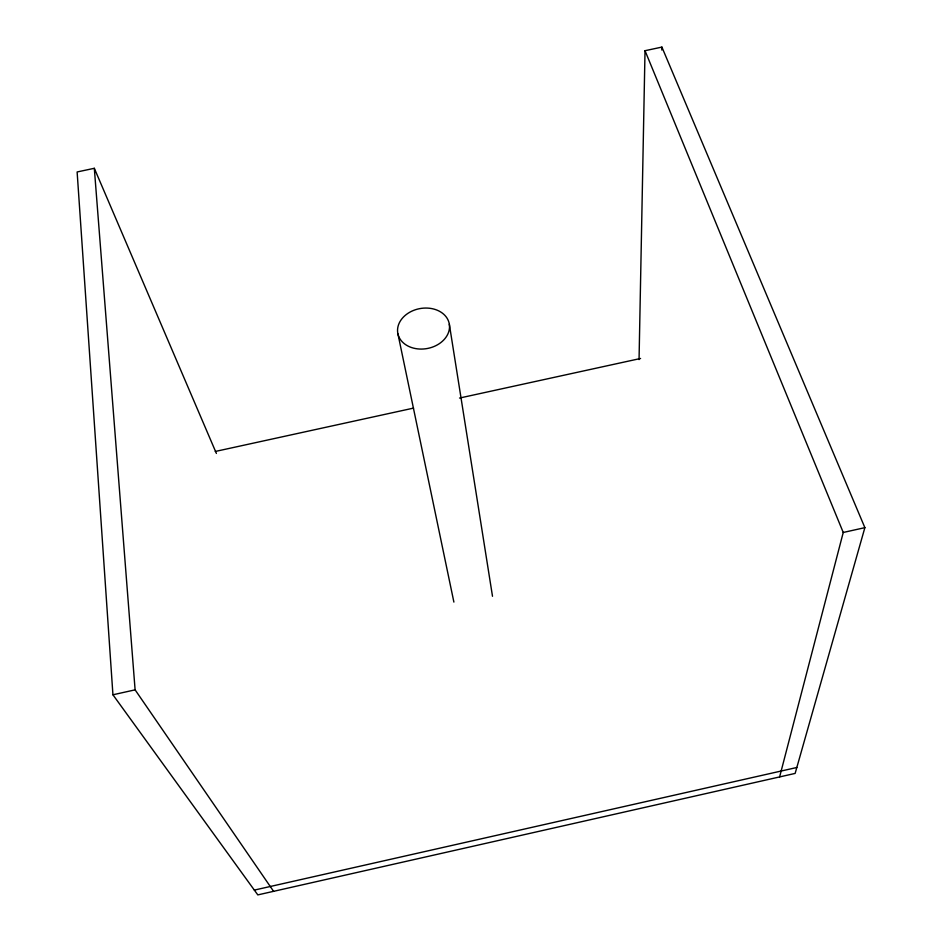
<?xml version="1.0" encoding="UTF-8"?>
<svg xmlns="http://www.w3.org/2000/svg" width="942" height="942" viewBox="0 0 942 942"><rect width="100%" height="100%" fill="white"/><g stroke="black" fill="none" stroke-linecap="round" stroke-linejoin="round"><path stroke-width="1.41" d="M639.053 359.573L645.023 50.703L661.896 47.1L864.874 527.65L795.142 773.417L257.814 894.9L112.934 694.784L77.126 171.962L94.318 168.3L216.401 453.443M661.802 50.032L661.896 47.1M779.623 776.926L843.243 532.466L645.023 50.703M254.328 890.096L796.814 767.494M112.934 694.784L135.106 689.85L273.592 891.332M843.243 532.466L864.874 527.65M215.271 451.465L413.55 408.11M459.531 398.054L640.572 358.478M397.936 333.915L453.891 602.091M449.334 324.236A26.152 20.288 -10.4 0 1 413.385 348.093A26.152 20.288 -10.4 0 1 407.898 313.368A26.152 20.288 -10.4 0 1 449.334 324.236L492.501 596.286M94.318 168.3L135.106 689.85"/></g></svg>
